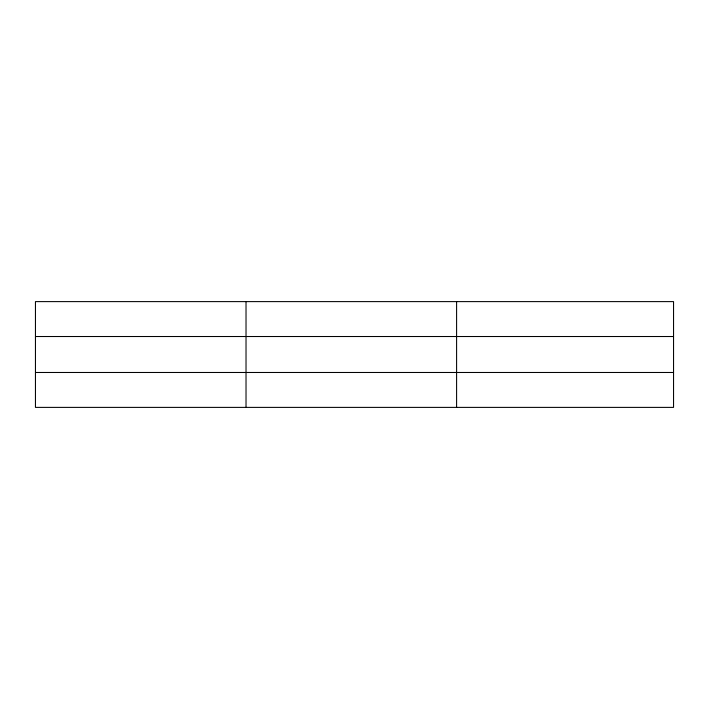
<?xml version="1.0" encoding="UTF-8"?>
<svg xmlns="http://www.w3.org/2000/svg" width="709" height="709" viewBox="0 0 709 709"><rect width="100%" height="100%" fill="white"/><g stroke="black" fill="none" stroke-linecap="round" stroke-linejoin="round"><path stroke-width="1.06" d="M246.023 301.609L246.023 407.391M456.596 301.609L456.596 407.391M673.55 372.482L673.55 407.391L35.45 407.391L35.45 301.609L673.55 301.609L673.55 372.482L35.45 372.482M35.45 336.518L673.55 336.518"/></g></svg>
